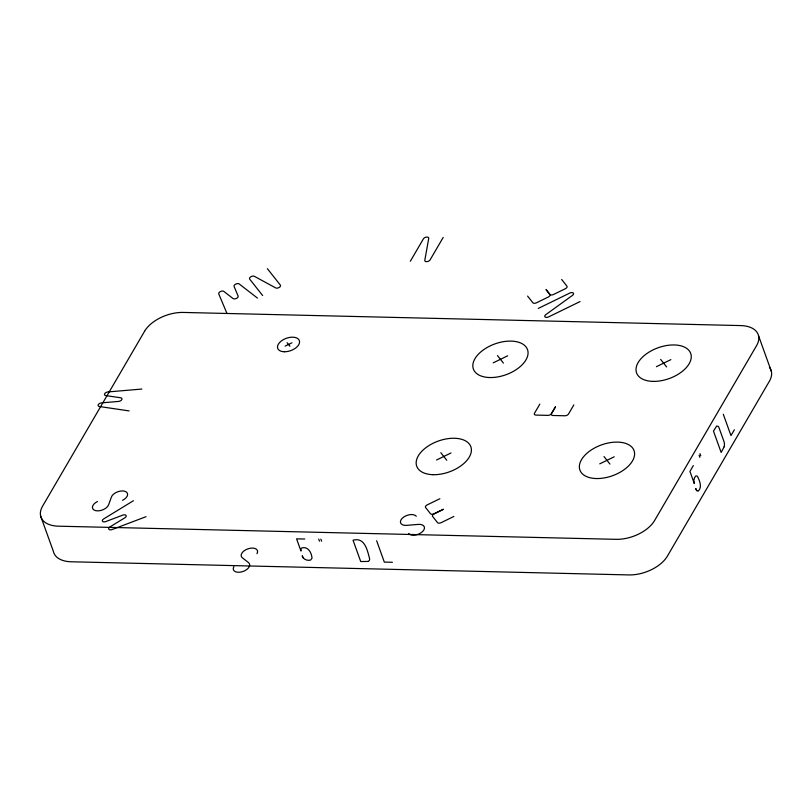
<?xml version="1.0" encoding="UTF-8"?>
<svg xmlns="http://www.w3.org/2000/svg" width="812" height="812" viewBox="0 0 812 812"><rect width="100%" height="100%" fill="white"/><g stroke="black" fill="none" stroke-linecap="round" stroke-linejoin="round"><path stroke-width="1.22" d="M410.334 261.261L423.438 238.799A2.883 1.644 -19.8 0 1 426.696 237.074A2.883 1.644 -19.8 0 1 428.726 238.444L424.808 260.236A2.872 1.634 -19.8 0 0 426.828 261.637A2.872 1.634 -19.8 0 0 430.096 259.881L443.2 237.419M539.838 404.102L534.519 413.207A2.872 1.634 -19.8 0 0 536.011 415.094L547.856 415.368A2.872 1.634 -19.8 0 0 551.47 413.612L555.418 406.934L551.47 413.612A2.872 1.634 -19.8 0 0 553.063 415.49L564.908 415.774A2.872 1.634 -19.8 0 0 568.522 414.008L573.83 404.904M693.336 465.57L689.936 471.396L694.331 483.597L693.834 480.562L694.514 477.76L695.864 475.873L697.396 476.208C699.518 480.531 702.492 486.997 698.279 491.087L696.737 490.671L695.823 488.712L696.737 490.671M734.363 429.781L730.973 435.587L723.289 414.242M133.442 500.71L103.692 518.909A2.913 1.654 -19.8 0 0 102.566 521.294A2.913 1.654 -19.8 0 0 105.793 521.568L122.774 515.133A2.913 1.654 -19.8 0 1 126.002 515.397A2.913 1.654 -19.8 0 1 124.875 517.792L110.006 526.886A2.913 1.654 -19.8 0 0 108.879 529.282A2.913 1.654 -19.8 0 0 112.107 529.546L146.058 516.676M285.124 346.135L291.934 342.816M538.295 308.418L569.801 293.051A2.883 1.644 -19.8 0 1 573.211 292.99A2.883 1.644 -19.8 0 1 572.531 295.345L545.837 314.63A2.872 1.634 -19.8 0 0 545.116 317.005A2.872 1.634 -19.8 0 0 548.567 316.924L580.072 301.567M493.219 362.842L507.673 355.798M436.572 459.998L451.015 452.954M656.411 366.689L670.864 359.645M439.86 498.72L427.092 504.952A2.872 1.634 -19.8 0 0 425.589 507.53L430.472 513.712A2.872 1.634 -19.8 0 0 434.075 513.793L443.464 509.256L434.126 513.854A2.872 1.634 -19.8 0 0 432.623 516.422L437.506 522.603A2.872 1.634 -19.8 0 0 441.109 522.695L453.878 516.462M599.753 463.845L614.207 456.801M141.856 389.049L107.935 391.942A2.913 1.654 -19.8 0 0 104.697 393.708A2.913 1.654 -19.8 0 0 105.804 395.586L120.643 397.778A2.913 1.654 -19.8 0 1 121.759 399.656A2.913 1.654 -19.8 0 1 118.522 401.422L101.561 402.874A2.913 1.654 -19.8 0 0 98.323 404.64A2.913 1.654 -19.8 0 0 99.429 406.518L129.108 410.913M304.744 539.036L296.583 538.843L300.978 551.033L300.998 548.658L301.8 547.938C308.083 546.019 311.747 552.952 312.011 558.27L310.58 560.067C307.23 561.011 303.089 559.326 302.176 555.773L303.262 557.966M392.44 562.29L384.32 562.097L376.636 540.751M257.434 298.075L239.205 283.977A2.913 1.654 -19.8 0 0 235.754 284.088A2.913 1.654 -19.8 0 0 234.1 286.463L238.099 296.004A2.913 1.654 -19.8 0 1 236.444 298.39A2.913 1.654 -19.8 0 1 232.993 298.501L223.879 291.447A2.913 1.654 -19.8 0 0 220.428 291.559A2.913 1.654 -19.8 0 0 218.773 293.944L226.781 313.026M660.663 359.401L666.611 366.933M561.64 279.46L566.898 286.118A2.872 1.634 -19.8 0 1 565.396 288.696L553.53 294.482A2.872 1.634 -19.8 0 1 549.927 294.391L546.019 289.539L549.815 294.452A2.872 1.634 -19.8 0 1 548.313 297.019L536.448 302.815A2.872 1.634 -19.8 0 1 532.845 302.724L527.587 296.075M604.006 456.557L609.954 464.088M497.472 355.554L503.42 363.086M440.814 452.71L446.762 460.242M267.361 268.66L280.333 285.073A2.872 1.634 -19.8 0 1 279.155 287.478A2.872 1.634 -19.8 0 1 275.583 287.864L254.43 276.334A2.883 1.644 -19.8 0 0 250.878 276.74A2.883 1.644 -19.8 0 0 249.68 279.125L262.652 295.538M287.123 342.705L289.935 346.247M758.581 335.853L771.4 371.449M699.985 453.695L700.746 455.796M699.091 455.227L699.853 457.329M320.852 539.127L321.613 541.228M318.71 539.077L319.471 541.178M40.6 515.914L53.419 551.51A30.673 17.468 -19.8 0 0 71.304 561.782L628.864 574.926A30.673 17.468 -19.8 0 0 667.393 556.139L769.38 381.254A30.673 17.468 -19.8 0 0 769.421 367.328M122.541 500.324A8.577 4.882 -19.8 0 0 124.571 491.199A8.577 4.882 -19.8 0 0 111.295 497.36L108.737 504.445A8.577 4.882 -19.8 0 1 95.461 510.606A8.577 4.882 -19.8 0 1 97.491 501.481M416.262 516.259A8.577 4.882 -19.8 0 0 402.234 518.279A8.577 4.882 -19.8 0 0 407.198 525.313L417.703 524.44A8.577 4.882 -19.8 0 1 422.666 531.474A8.577 4.882 -19.8 0 1 408.649 533.494M256.968 553.693A8.577 4.882 -19.8 0 0 248.492 548.658A8.577 4.882 -19.8 0 0 242.615 557.996L248.239 562.381A8.577 4.882 -19.8 0 1 242.362 571.709A8.577 4.882 -19.8 0 1 233.876 566.685M724.162 446.803L721.147 452.436L713.464 431.101L716.691 426.026L718.315 426.401L718.955 427.589L724.01 441.626A4.71 2.172 -88.6 0 1 724.162 446.803M144.607 331.235L42.62 506.109A30.673 17.468 -19.8 0 0 58.484 526.186L616.054 539.33A30.673 17.468 -19.8 0 0 654.584 520.543L756.561 345.658A30.673 17.468 -19.8 0 0 740.696 325.582L183.136 312.437A30.673 17.468 -19.8 0 0 144.607 331.235M368.12 561.437L360.721 561.539L353.037 540.203C364.608 536.986 367.288 549.866 369.44 558.128A4.71 3.197 30.2 0 1 368.12 561.437M284.281 351.758A11.5 6.547 -19.8 0 0 299.486 341.04A11.5 6.547 -19.8 0 0 281.815 340.624A11.5 6.547 -19.8 0 0 284.281 351.758M489.829 377.539A28.765 16.372 -19.8 0 0 527.841 350.733A28.765 16.372 -19.8 0 0 483.678 349.688A28.765 16.372 -19.8 0 0 489.829 377.539M596.353 478.542A28.765 16.372 -19.8 0 0 634.375 451.736A28.765 16.372 -19.8 0 0 590.212 450.69A28.765 16.372 -19.8 0 0 596.353 478.542M653.01 381.386A28.765 16.372 -19.8 0 0 691.032 354.58A28.765 16.372 -19.8 0 0 646.87 353.535A28.765 16.372 -19.8 0 0 653.01 381.386M433.172 474.695A28.765 16.372 -19.8 0 0 471.183 447.889A28.765 16.372 -19.8 0 0 427.021 446.844A28.765 16.372 -19.8 0 0 433.172 474.695"/></g></svg>
